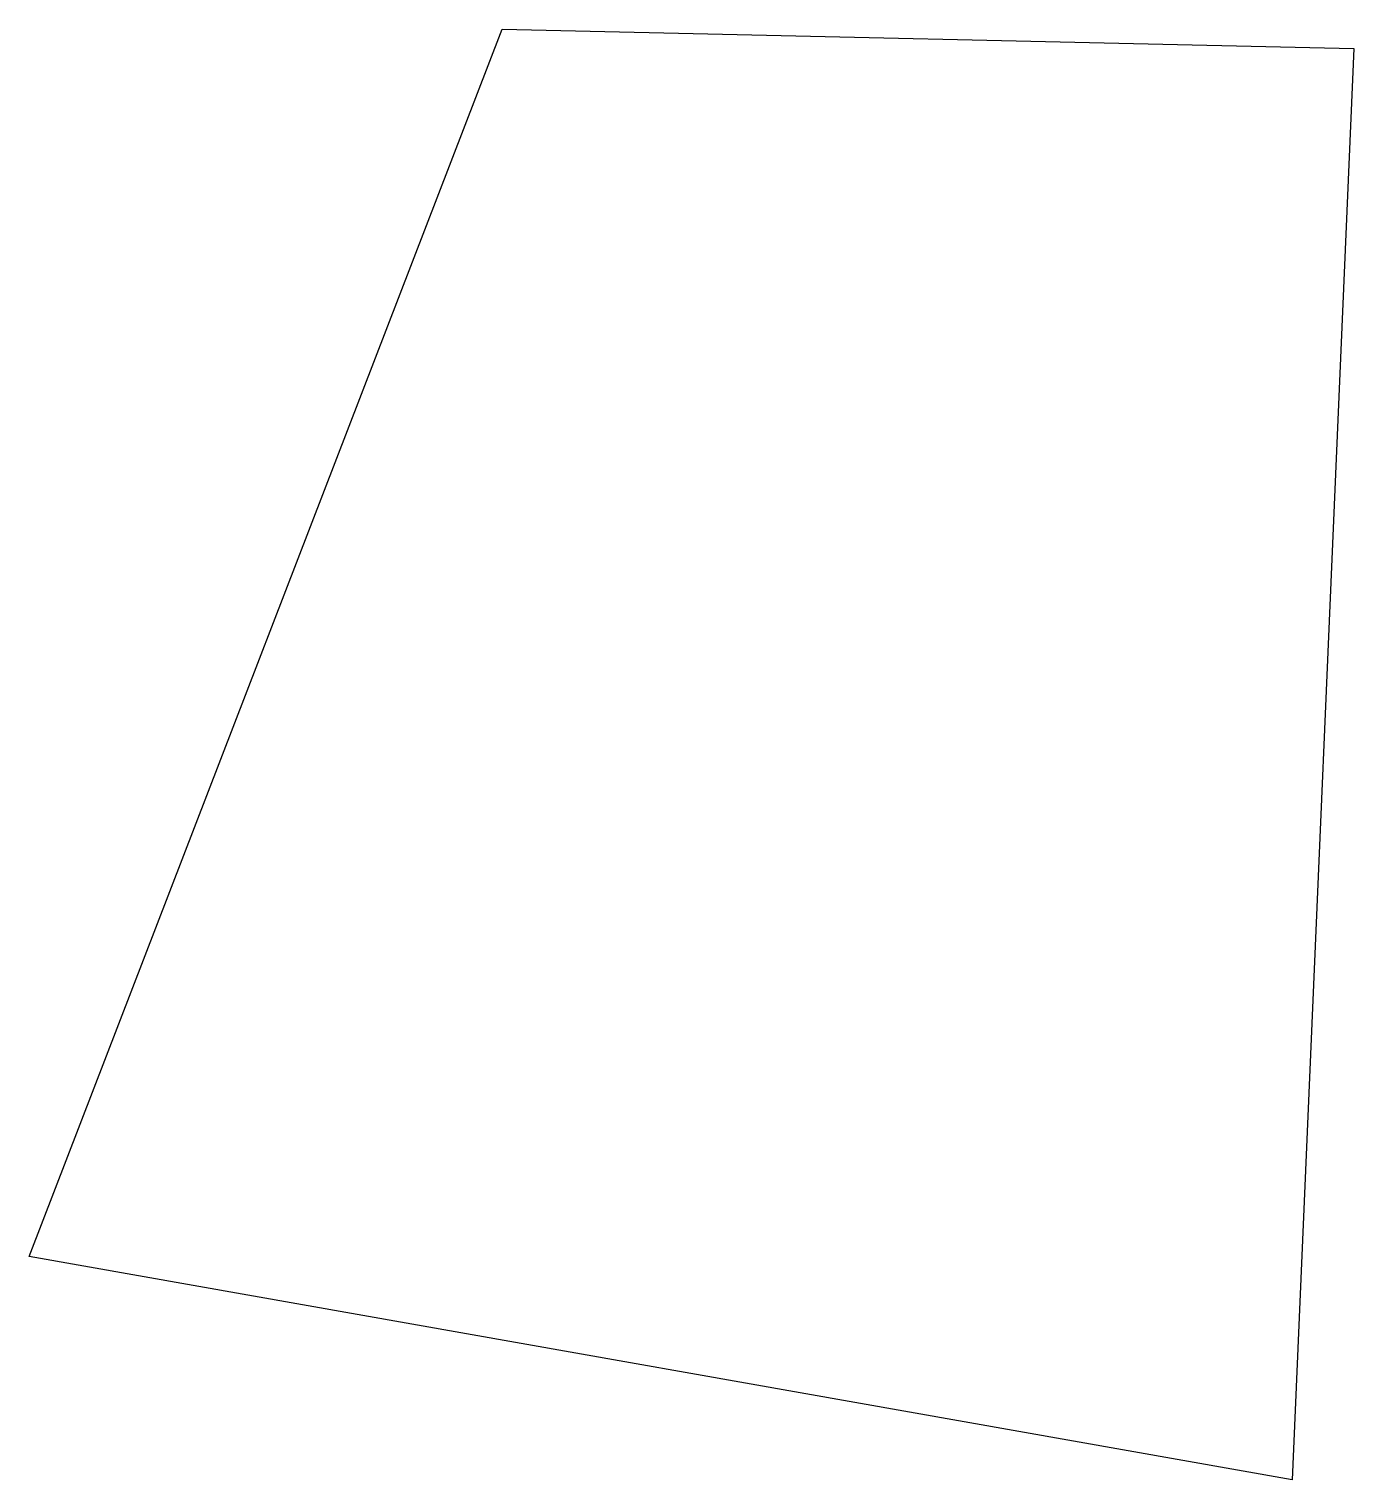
# Model space of a CAD drawing. Header units: millimetres. Extents: x 622759.7 to 622778.3, y 1245266.3 to 1245286.7.
import ezdxf

# ---------------------------------------------------------------- set-up
doc = ezdxf.new("R2010")
doc.units = ezdxf.units.MM

msp = doc.modelspace()

# ---------------------------------------------------------------- linework, layer by layer
msp.add_lwpolyline([(622778.3058, 1245286.4497), (622777.4365, 1245266.3255), (622759.6772, 1245269.4675), (622766.3272, 1245286.7225)], close=True)

doc.saveas('drawing.dxf')
